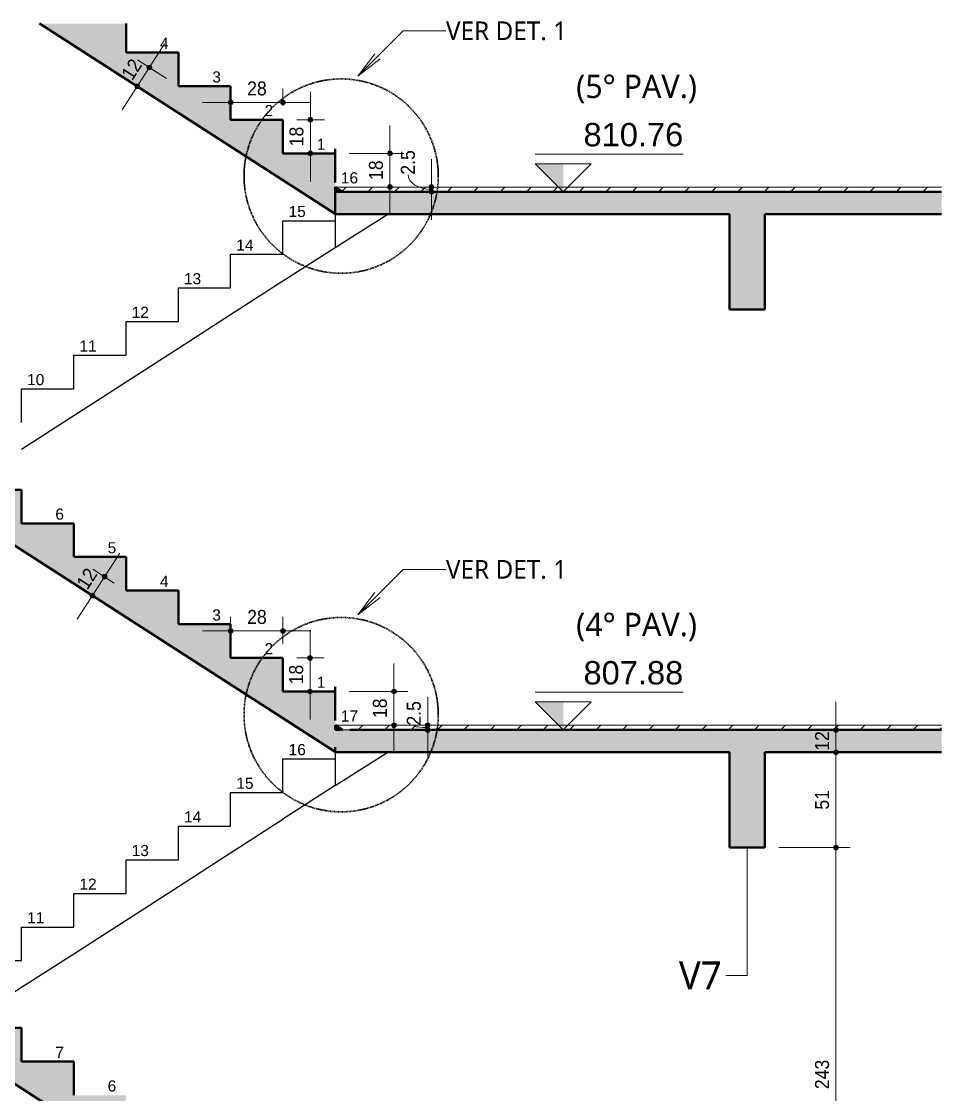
# Model space of a CAD drawing. Extents: x -875 to 3162, y 79010 to 88037.
# Drawn here: x 286 to 778, y 80593 to 81167 of the extents above; entities that cross this region are included whole.
import ezdxf

# ---------------------------------------------------------------- set-up
doc = ezdxf.new("R2010")
doc.units = 0
doc.linetypes.add('Hidden', pattern=[0.714375, 0.47625, -0.238125])
for name, color, linetype, lineweight in [('A-ANNO-DIMS', 7, 'Continuous', 9), ('A-ANNO-DIMS-50', 7, 'Continuous', 9), ('A-DETL-GENF', 7, 'Continuous', 18), ('A-DETL-MEDM', 7, 'Continuous', 50), ('A-FLOR', 7, 'Continuous', 25), ('G-ANNO-DIMS', 7, 'Continuous', 9), ('G-ANNO-TEXT', 7, 'Continuous', 9), ('S-BEAM', 7, 'Continuous', 25), ('S-BEAM-IDEN', 7, 'Continuous', 9), ('S-STRS', 7, 'Continuous', 25), ('S-STRS-ANNO', 7, 'Continuous', 18)]:
    doc.layers.add(name, color=color, linetype=linetype, lineweight=lineweight)
doc.layers.add('A-DETL', color=7, linetype='Continuous', lineweight=18, true_color=0x00a600)
doc.styles.add('Arial', font='arial.ttf', dxfattribs={"height": 5.953125})
doc.styles.add('Arial_1', font='arial.ttf', dxfattribs={"width": 0.9, "height": 7.5})
doc.styles.add('Arial_2', font='arial.ttf', dxfattribs={"height": 12.5})
doc.styles.add('Gadugi', font='gadugi.ttf', dxfattribs={"height": 12.5})
doc.styles.add('Gadugi_1', font='gadugi.ttf', dxfattribs={"height": 15})
doc.styles.add('Gadugi_2', font='gadugi.ttf', dxfattribs={"height": 10})
doc.dimstyles.new('PED_1_5mm_ESQ', dxfattribs={"dimscale": 30.48, "dimtxt": 7.651945, "dimasz": 0.328084, "dimexe": 0.246063, "dimexo": 0.246063, "dimgap": 0.049213, "dimtad": 1, "dimdec": 1, "dimrnd": 0.5, "dimdsep": 46, "dimtxsty": 'Arial_1', "dimblk1": 'DOTSMALL', "dimblk2": 'DOTSMALL', "dimsah": 1, "dimcen": 0.09, "dimdle": 0.492126, "dimazin": 0, "dimtfac": 1, "dimtdec": 4, "dimtix": 1, "dimtmove": 0, "dimatfit": 3, "dimfxl": 1, "dimtvp": 1, "dimtolj": 1, "dimtzin": 0, "dimarcsym": 2})
doc.dimstyles.new('PED_1_5mm_ESQ_1', dxfattribs={"dimscale": 30.48, "dimtxt": 7.651945, "dimasz": 0.328084, "dimexe": 0.246063, "dimexo": 0.246063, "dimgap": 0.049213, "dimtad": 1, "dimdec": 1, "dimrnd": 0.5, "dimdsep": 46, "dimtxsty": 'Arial_1', "dimblk1": 'DOTSMALL', "dimblk2": 'DOTSMALL', "dimsah": 1, "dimcen": 0.09, "dimdle": 0.492126, "dimazin": 0, "dimtfac": 1, "dimtdec": 4, "dimtix": 1, "dimtmove": 1, "dimatfit": 3, "dimfxl": 1, "dimtvp": 1, "dimtolj": 1, "dimtzin": 0, "dimarcsym": 2})
pattern_1 = [(45, (401.335, 83523.502), (-7.071068, 7.071068), [])]

# ---------------------------------------------------------------- blocks, each defined once
blk = doc.blocks.new('PED_COMPL_ESC_TRIANGULO_BAIXO_R00_2019 - 01-3741892-CT A 003 - CORTE D_1 ESCADA TÉRREO A 5PAV')
at = {"layer": 'S-BEAM'}
for p, q in [((-411.88, 80182), (-411.88, 80164.2)), ((-411.88, 80164.2), (-383.77, 80182))]:
    blk.add_line(p, q, dxfattribs=at)
blk = doc.blocks.new('PED_COMPL_ESC_TRIANGULO_CIMA_R00_2019 - 01-V8-CT A 003 - CORTE D_1 ESCADA TÉRREO A 5PAV')
at = {"layer": 'S-BEAM', "true_color": 0xa6a6a6}
blk.add_hatch(color=253, dxfattribs=at).paths.add_polyline_path([(-411.87, 80788), (-407.98, 80788), (-411.88, 80790.5), (-411.88, 80788)], flags=0)
at = {"layer": 'S-BEAM', "lineweight": 50}
for p, q in [((-411.88, 80790.5), (-411.88, 80788)), ((-411.88, 80788), (-407.98, 80788)), ((-407.98, 80788), (-411.87, 80790.49))]:
    blk.add_line(p, q, dxfattribs=at)
blk = doc.blocks.new('PED_COMPL_ESC_TRIANGULO_BAIXO_R00_2019 - 01-V9-CT A 003 - CORTE D_1 ESCADA TÉRREO A 5PAV')
at = {"layer": 'S-BEAM'}
for p, q in [((-411.88, 81064), (-411.88, 81046.2)), ((-411.88, 81046.2), (-383.77, 81064))]:
    blk.add_line(p, q, dxfattribs=at)
blk = doc.blocks.new('PED_COMPL_ESC_TRIANGULO_CIMA_R00_2019 - 01-V10-CT A 003 - CORTE D_1 ESCADA TÉRREO A 5PAV')
at = {"layer": 'S-BEAM', "true_color": 0xa6a6a6}
blk.add_hatch(color=253, dxfattribs=at).paths.add_polyline_path([(-407.98, 81076), (-411.88, 81078.5), (-411.87, 81076), (-407.99, 81076)], flags=0)
at = {"layer": 'S-BEAM', "lineweight": 50}
for p, q in [((-411.88, 81078.5), (-411.88, 81076)), ((-411.88, 81076), (-407.98, 81076)), ((-407.98, 81076), (-411.87, 81078.5))]:
    blk.add_line(p, q, dxfattribs=at)
blk = doc.blocks.new('Elevações de ponto - SIMBOLO DE NÍVEL-CORTE-2219088-CT A 003 - CORTE D_1 ESCADA TÉRREO A 5PAV')
at = {"layer": 'G-ANNO-DIMS'}
blk.add_hatch(color=256, dxfattribs=at).paths.add_polyline_path([(-288.29, 79165), (-288.29, 79150), (-303.29, 79165)], flags=0)
for p, q in [((-224.1, 79170.1), (-303.29, 79170.1)), ((-288.29, 79150), (-303.29, 79165)), ((-303.29, 79165), (-273.29, 79165)), ((-273.29, 79165), (-288.29, 79150))]:
    blk.add_line(p, q, dxfattribs=at)
blk = doc.blocks.new('DIMBLOCK89-CT A 003 - CORTE D_1 ESCADA TÉRREO A 5PAV')
at = {"layer": 'A-ANNO-DIMS-50', "transparency": 16777216}
h = blk.add_hatch(color=256, dxfattribs=at)
edge = h.paths.add_edge_path(flags=0)
edge.add_arc((503.18, 80790.5), 1.25, 0, 360)
h = blk.add_hatch(color=256, dxfattribs=at)
edge = h.paths.add_edge_path(flags=0)
edge.add_arc((503.18, 80788), 1.25, 0, 360)
for p, q in [((503.18, 80805.5), (503.18, 80773)), ((497.45, 80790.5), (510.68, 80790.5)), ((503.18, 80790.5), (497.45, 80790.5)), ((497.45, 80788), (510.68, 80788)), ((503.18, 80788), (497.45, 80788))]:
    blk.add_line(p, q, dxfattribs=at)
for centre in [(503.18, 80790.5), (503.18, 80788)]:
    blk.add_circle(centre, 1.25, dxfattribs=at)
blk.add_ellipse((503.18, 80790.29), major_axis=(7.39, 0), ratio=0.141382, start_param=3.141593, end_param=4.712389, dxfattribs=at)
at = {"layer": 'A-ANNO-DIMS-50', "color": 0, "transparency": 16777216, "insert": (491.94, 80790.29), "char_height": 7.5, "width": 15.5393, "attachment_point": 1, "rotation": 90, "line_spacing_factor": 0.941778, "style": 'Arial_1'}
blk.add_mtext('2.5', dxfattribs=at)
blk = doc.blocks.new('_DotSmall')
at = {"color": 0, "linetype": 'ByBlock', "const_width": 0.5}
blk.add_lwpolyline([(-0.0625, 0, 1), (0.0625, 0, 1)], format="xyb", close=True, dxfattribs=at)
blk = doc.blocks.new('DIMBLOCK90-CT A 003 - CORTE D_1 ESCADA TÉRREO A 5PAV')
at = {"layer": 'A-ANNO-DIMS-50', "transparency": 16777216}
h = blk.add_hatch(color=256, dxfattribs=at)
edge = h.paths.add_edge_path(flags=0)
edge.add_arc((485.02, 80808.55), 1.25, 0, 360)
h = blk.add_hatch(color=256, dxfattribs=at)
edge = h.paths.add_edge_path(flags=0)
edge.add_arc((485.02, 80790.5), 1.25, 0, 360)
for p, q in [((485.02, 80823.55), (485.02, 80775.5)), ((461.16, 80808.55), (492.52, 80808.55)), ((485.02, 80808.55), (461.16, 80808.55)), ((479.29, 80790.5), (492.52, 80790.5)), ((485.02, 80790.5), (479.29, 80790.5))]:
    blk.add_line(p, q, dxfattribs=at)
for centre in [(485.02, 80808.55), (485.02, 80790.5)]:
    blk.add_circle(centre, 1.25, dxfattribs=at)
at = {"layer": 'A-ANNO-DIMS-50', "color": 0, "transparency": 16777216, "insert": (473.79, 80794.34), "char_height": 7.5, "width": 12.4315, "attachment_point": 1, "rotation": 90, "line_spacing_factor": 0.941778, "style": 'Arial_1'}
blk.add_mtext('18', dxfattribs=at)
blk = doc.blocks.new('DIMBLOCK91-CT A 003 - CORTE D_1 ESCADA TÉRREO A 5PAV')
at = {"layer": 'A-ANNO-DIMS-50', "transparency": 16777216}
h = blk.add_hatch(color=256, dxfattribs=at)
edge = h.paths.add_edge_path(flags=0)
edge.add_arc((440.2, 80826.54), 1.25, 0, 360)
h = blk.add_hatch(color=256, dxfattribs=at)
edge = h.paths.add_edge_path(flags=0)
edge.add_arc((440.2, 80808.55), 1.25, 0, 360)
for p, q in [((440.2, 80841.54), (440.2, 80793.55)), ((433.16, 80826.54), (447.7, 80826.54)), ((440.2, 80826.54), (433.16, 80826.54)), ((434.46, 80808.55), (447.7, 80808.55)), ((440.2, 80808.55), (434.46, 80808.55))]:
    blk.add_line(p, q, dxfattribs=at)
for centre in [(440.2, 80826.54), (440.2, 80808.55)]:
    blk.add_circle(centre, 1.25, dxfattribs=at)
at = {"layer": 'A-ANNO-DIMS-50', "color": 0, "transparency": 16777216, "insert": (428.96, 80812.37), "char_height": 7.5, "width": 12.4315, "attachment_point": 1, "rotation": 90, "line_spacing_factor": 0.941778, "style": 'Arial_1'}
blk.add_mtext('18', dxfattribs=at)
blk = doc.blocks.new('DIMBLOCK92-CT A 003 - CORTE D_1 ESCADA TÉRREO A 5PAV')
at = {"layer": 'A-ANNO-DIMS-50', "transparency": 16777216}
h = blk.add_hatch(color=256, dxfattribs=at)
edge = h.paths.add_edge_path(flags=0)
edge.add_arc((397.66, 80840.96), 1.25, 0, 360)
h = blk.add_hatch(color=256, dxfattribs=at)
edge = h.paths.add_edge_path(flags=0)
edge.add_arc((425.66, 80840.96), 1.25, 0, 360)
for p, q in [((397.66, 80835.23), (397.66, 80848.46)), ((425.66, 80834.04), (425.66, 80848.46)), ((382.66, 80840.96), (440.66, 80840.96)), ((397.66, 80840.96), (397.66, 80835.23)), ((425.66, 80840.96), (425.66, 80834.04))]:
    blk.add_line(p, q, dxfattribs=at)
for centre in [(397.66, 80840.96), (425.66, 80840.96)]:
    blk.add_circle(centre, 1.25, dxfattribs=at)
at = {"layer": 'A-ANNO-DIMS-50', "color": 0, "transparency": 16777216, "insert": (406.48, 80852.19), "char_height": 7.5, "width": 12.4315, "attachment_point": 1, "line_spacing_factor": 0.941778, "style": 'Arial_1'}
blk.add_mtext('28', dxfattribs=at)
blk = doc.blocks.new('DIMBLOCK93-CT A 003 - CORTE D_1 ESCADA TÉRREO A 5PAV')
at = {"layer": 'A-ANNO-DIMS-50', "transparency": 16777216}
h = blk.add_hatch(color=256, dxfattribs=at)
edge = h.paths.add_edge_path(flags=0)
edge.add_arc((482.89, 81096.5), 1.25, 0, 360)
h = blk.add_hatch(color=256, dxfattribs=at)
edge = h.paths.add_edge_path(flags=0)
edge.add_arc((482.89, 81078.5), 1.25, 0, 360)
for p, q in [((482.89, 81111.5), (482.89, 81063.5)), ((461.16, 81096.5), (490.39, 81096.5)), ((482.89, 81096.5), (461.16, 81096.5)), ((477.16, 81078.5), (490.39, 81078.5)), ((482.89, 81078.5), (477.16, 81078.5))]:
    blk.add_line(p, q, dxfattribs=at)
for centre in [(482.89, 81096.5), (482.89, 81078.5)]:
    blk.add_circle(centre, 1.25, dxfattribs=at)
at = {"layer": 'A-ANNO-DIMS-50', "color": 0, "transparency": 16777216, "insert": (471.66, 81082.32), "char_height": 7.5, "width": 12.4315, "attachment_point": 1, "rotation": 90, "line_spacing_factor": 0.941778, "style": 'Arial_1'}
blk.add_mtext('18', dxfattribs=at)
blk = doc.blocks.new('DIMBLOCK94-CT A 003 - CORTE D_1 ESCADA TÉRREO A 5PAV')
at = {"layer": 'A-ANNO-DIMS-50', "transparency": 16777216}
h = blk.add_hatch(color=256, dxfattribs=at)
edge = h.paths.add_edge_path(flags=0)
edge.add_arc((440.34, 81114.5), 1.25, 0, 360)
h = blk.add_hatch(color=256, dxfattribs=at)
edge = h.paths.add_edge_path(flags=0)
edge.add_arc((440.34, 81096.5), 1.25, 0, 360)
for p, q in [((440.34, 81129.5), (440.34, 81081.5)), ((433.16, 81114.5), (447.84, 81114.5)), ((440.34, 81114.5), (433.16, 81114.5)), ((434.61, 81096.5), (447.84, 81096.5)), ((440.34, 81096.5), (434.61, 81096.5))]:
    blk.add_line(p, q, dxfattribs=at)
for centre in [(440.34, 81114.5), (440.34, 81096.5)]:
    blk.add_circle(centre, 1.25, dxfattribs=at)
at = {"layer": 'A-ANNO-DIMS-50', "color": 0, "transparency": 16777216, "insert": (429.1, 81100.32), "char_height": 7.5, "width": 12.4315, "attachment_point": 1, "rotation": 90, "line_spacing_factor": 0.941778, "style": 'Arial_1'}
blk.add_mtext('18', dxfattribs=at)
blk = doc.blocks.new('DIMBLOCK95-CT A 003 - CORTE D_1 ESCADA TÉRREO A 5PAV')
at = {"layer": 'A-ANNO-DIMS-50', "transparency": 16777216}
h = blk.add_hatch(color=256, dxfattribs=at)
edge = h.paths.add_edge_path(flags=0)
edge.add_arc((397.66, 81123.83), 1.25, 0, 360)
h = blk.add_hatch(color=256, dxfattribs=at)
edge = h.paths.add_edge_path(flags=0)
edge.add_arc((425.66, 81123.83), 1.25, 0, 360)
for p, q in [((397.66, 81118.1), (397.66, 81131.33)), ((425.66, 81122), (425.66, 81131.33)), ((382.66, 81123.83), (440.66, 81123.83)), ((397.66, 81123.83), (397.66, 81118.1)), ((425.66, 81123.83), (425.66, 81122))]:
    blk.add_line(p, q, dxfattribs=at)
for centre in [(397.66, 81123.83), (425.66, 81123.83)]:
    blk.add_circle(centre, 1.25, dxfattribs=at)
at = {"layer": 'A-ANNO-DIMS-50', "color": 0, "transparency": 16777216, "insert": (406.48, 81135.07), "char_height": 7.5, "width": 12.4315, "attachment_point": 1, "line_spacing_factor": 0.941778, "style": 'Arial_1'}
blk.add_mtext('28', dxfattribs=at)
blk = doc.blocks.new('DIMBLOCK100-CT A 003 - CORTE D_1 ESCADA TÉRREO A 5PAV')
at = {"layer": 'A-ANNO-DIMS-50', "transparency": 16777216}
h = blk.add_hatch(color=256, dxfattribs=at)
edge = h.paths.add_edge_path(flags=0)
edge.add_arc((721.71, 80725), 1.25, 0, 360)
h = blk.add_hatch(color=256, dxfattribs=at)
edge = h.paths.add_edge_path(flags=0)
edge.add_arc((721.71, 80482), 1.25, 0, 360)
for p, q in [((691.16, 80725), (729.21, 80725)), ((721.71, 80725), (691.16, 80725)), ((721.71, 80482), (721.71, 80725)), ((727.45, 80482), (714.21, 80482)), ((721.71, 80482), (727.45, 80482))]:
    blk.add_line(p, q, dxfattribs=at)
for centre in [(721.71, 80725), (721.71, 80482)]:
    blk.add_circle(centre, 1.25, dxfattribs=at)
at = {"layer": 'A-ANNO-DIMS-50', "color": 0, "transparency": 16777216, "insert": (710.48, 80595.73), "char_height": 7.5, "width": 18.6472, "attachment_point": 1, "rotation": 90, "line_spacing_factor": 0.941778, "style": 'Arial_1'}
blk.add_mtext('243', dxfattribs=at)
blk = doc.blocks.new('DIMBLOCK101-CT A 003 - CORTE D_1 ESCADA TÉRREO A 5PAV')
at = {"layer": 'A-ANNO-DIMS-50', "transparency": 16777216}
h = blk.add_hatch(color=256, dxfattribs=at)
edge = h.paths.add_edge_path(flags=0)
edge.add_arc((721.71, 80776), 1.25, 0, 360)
h = blk.add_hatch(color=256, dxfattribs=at)
edge = h.paths.add_edge_path(flags=0)
edge.add_arc((721.71, 80725), 1.25, 0, 360)
for p, q in [((727.45, 80776), (714.21, 80776)), ((721.71, 80725), (721.71, 80776)), ((721.71, 80776), (727.45, 80776)), ((691.16, 80725), (729.21, 80725)), ((721.71, 80725), (691.16, 80725))]:
    blk.add_line(p, q, dxfattribs=at)
for centre in [(721.71, 80776), (721.71, 80725)]:
    blk.add_circle(centre, 1.25, dxfattribs=at)
at = {"layer": 'A-ANNO-DIMS-50', "color": 0, "transparency": 16777216, "insert": (710.48, 80745.32), "char_height": 7.5, "width": 12.4315, "attachment_point": 1, "rotation": 90, "line_spacing_factor": 0.941778, "style": 'Arial_1'}
blk.add_mtext('51', dxfattribs=at)
blk = doc.blocks.new('DIMBLOCK102-CT A 003 - CORTE D_1 ESCADA TÉRREO A 5PAV')
at = {"layer": 'A-ANNO-DIMS-50', "transparency": 16777216}
h = blk.add_hatch(color=256, dxfattribs=at)
edge = h.paths.add_edge_path(flags=0)
edge.add_arc((721.71, 80788), 1.25, 0, 360)
h = blk.add_hatch(color=256, dxfattribs=at)
edge = h.paths.add_edge_path(flags=0)
edge.add_arc((721.71, 80776), 1.25, 0, 360)
for p, q in [((721.71, 80776), (721.71, 80803)), ((727.45, 80788), (714.21, 80788)), ((721.71, 80788), (727.45, 80788)), ((727.45, 80776), (714.21, 80776)), ((721.71, 80776), (727.45, 80776))]:
    blk.add_line(p, q, dxfattribs=at)
for centre in [(721.71, 80788), (721.71, 80776)]:
    blk.add_circle(centre, 1.25, dxfattribs=at)
at = {"layer": 'A-ANNO-DIMS-50', "color": 0, "transparency": 16777216, "insert": (710.48, 80776.82), "char_height": 7.5, "width": 12.4315, "attachment_point": 1, "rotation": 90, "line_spacing_factor": 0.941778, "style": 'Arial_1'}
blk.add_mtext('12', dxfattribs=at)
blk = doc.blocks.new('DIMBLOCK105-CT A 003 - CORTE D_1 ESCADA TÉRREO A 5PAV')
at = {"layer": 'A-ANNO-DIMS-50', "transparency": 16777216}
h = blk.add_hatch(color=256, dxfattribs=at)
edge = h.paths.add_edge_path(flags=0)
edge.add_arc((505.14, 81078.5), 1.25, 0, 360)
h = blk.add_hatch(color=256, dxfattribs=at)
edge = h.paths.add_edge_path(flags=0)
edge.add_arc((505.14, 81076), 1.25, 0, 360)
for p, q in [((505.14, 81093.5), (505.14, 81061)), ((499.4, 81078.5), (512.64, 81078.5)), ((505.14, 81078.5), (499.4, 81078.5)), ((499.4, 81076), (512.64, 81076)), ((505.14, 81076), (499.4, 81076))]:
    blk.add_line(p, q, dxfattribs=at)
for centre in [(505.14, 81078.5), (505.14, 81076)]:
    blk.add_circle(centre, 1.25, dxfattribs=at)
blk.add_ellipse((505.14, 81085.14), major_axis=(12.53, 0), ratio=0.629446, start_param=3.141593, end_param=4.712389, dxfattribs=at)
at = {"layer": 'A-ANNO-DIMS-50', "color": 0, "transparency": 16777216, "insert": (488.76, 81085.14), "char_height": 7.5, "width": 15.5393, "attachment_point": 1, "rotation": 90, "line_spacing_factor": 0.941778, "style": 'Arial_1'}
blk.add_mtext('2.5', dxfattribs=at)
blk = doc.blocks.new('DIMBLOCK119-CT A 003 - CORTE D_1 ESCADA TÉRREO A 5PAV')
at = {"layer": 'A-ANNO-DIMS-50', "transparency": 16777216}
h = blk.add_hatch(color=256, dxfattribs=at)
edge = h.paths.add_edge_path(flags=0)
edge.add_arc((330.15, 80869.94), 1.25, 0, 360)
h = blk.add_hatch(color=256, dxfattribs=at)
edge = h.paths.add_edge_path(flags=0)
edge.add_arc((323.66, 80859.84), 1.25, 0, 360)
for p, q in [((315.55, 80847.23), (338.26, 80882.56)), ((335.35, 80866.59), (323.84, 80873.99)), ((330.15, 80869.94), (335.35, 80866.59)), ((328.48, 80856.74), (317.35, 80863.9)), ((323.66, 80859.84), (328.48, 80856.74))]:
    blk.add_line(p, q, dxfattribs=at)
for centre in [(330.15, 80869.94), (323.66, 80859.84)]:
    blk.add_circle(centre, 1.25, dxfattribs=at)
at = {"layer": 'A-ANNO-DIMS-50', "color": 0, "transparency": 16777216, "insert": (314.65, 80866.61), "char_height": 7.5, "width": 12.4315, "attachment_point": 1, "rotation": 57.26921, "line_spacing_factor": 0.941778, "style": 'Arial_1'}
blk.add_mtext('12', dxfattribs=at)
blk = doc.blocks.new('DIMBLOCK121-CT A 003 - CORTE D_1 ESCADA TÉRREO A 5PAV')
at = {"layer": 'A-ANNO-DIMS-50', "transparency": 16777216}
h = blk.add_hatch(color=256, dxfattribs=at)
edge = h.paths.add_edge_path(flags=0)
edge.add_arc((354.12, 81142.49), 1.25, 0, 360)
h = blk.add_hatch(color=256, dxfattribs=at)
edge = h.paths.add_edge_path(flags=0)
edge.add_arc((347.63, 81132.4), 1.25, 0, 360)
for p, q in [((339.52, 81119.78), (362.24, 81155.11)), ((363.35, 81136.56), (347.81, 81146.55)), ((354.12, 81142.49), (363.35, 81136.56)), ((352.46, 81129.3), (341.33, 81136.45)), ((347.63, 81132.4), (352.46, 81129.3))]:
    blk.add_line(p, q, dxfattribs=at)
for centre in [(354.12, 81142.49), (347.63, 81132.4)]:
    blk.add_circle(centre, 1.25, dxfattribs=at)
at = {"layer": 'A-ANNO-DIMS-50', "color": 0, "transparency": 16777216, "insert": (338.63, 81139.16), "char_height": 7.5, "width": 12.4315, "attachment_point": 1, "rotation": 57.26477, "line_spacing_factor": 0.941778, "style": 'Arial_1'}
blk.add_mtext('12', dxfattribs=at)

msp = doc.modelspace()

# ---------------------------------------------------------------- hatches: boundary and pattern name
at = {"layer": 'A-DETL-GENF', "true_color": 0x808080}
h = msp.add_hatch(dxfattribs=at)
h.set_pattern_fill('FP_1', color=8, style=0, pattern_type=2)
h.set_pattern_definition(pattern_1)
h.paths.add_polyline_path([(664.66, 81076), (778.22, 81076), (778.22, 81078.5), (453.67, 81078.5), (457.56, 81076)], flags=0)
h = msp.add_hatch(dxfattribs=at)
h.set_pattern_fill('FP_1', color=8, style=0, pattern_type=2)
h.set_pattern_definition(pattern_1)
h.paths.add_polyline_path([(664.66, 81076), (457.56, 81076), (457.56, 81076)], flags=0)
h = msp.add_hatch(dxfattribs=at)
h.set_pattern_fill('FP_1', color=8, style=0, pattern_type=2)
h.set_pattern_definition(pattern_1)
h.paths.add_polyline_path([(479.37, 80788), (778.22, 80788), (778.22, 80790.5), (453.67, 80790.5), (457.63, 80788)], flags=0)
h = msp.add_hatch(dxfattribs=at)
h.set_pattern_fill('FP_1', color=8, style=0, pattern_type=2)
h.set_pattern_definition(pattern_1)
h.paths.add_polyline_path([(479.37, 80788), (457.56, 80788), (457.63, 80788)], flags=0)
at = {"layer": 'A-FLOR', "true_color": 0xa6a6a6}
for points in [[(664.66, 81064), (664.66, 81076), (453.66, 81076), (453.66, 81064), (453.87, 81064)], [(778.22, 81064), (778.22, 81076), (683.66, 81076), (683.66, 81064)], [(664.66, 80776), (664.66, 80788), (453.66, 80788), (453.66, 80776), (476.3, 80776)], [(778.22, 80776), (778.22, 80788), (683.66, 80788), (683.66, 80776)]]:
    msp.add_hatch(color=253, dxfattribs=at).paths.add_polyline_path(points, flags=0)
at = {"layer": 'S-BEAM', "true_color": 0xa6a6a6}
for points in [[(664.66, 81013), (683.66, 81013), (683.66, 81076), (664.66, 81076), (664.66, 81064)], [(664.66, 80725), (683.66, 80725), (683.66, 80788), (664.66, 80788), (664.66, 80776)]]:
    msp.add_hatch(color=253, dxfattribs=at).paths.add_polyline_path(points, flags=0)
at = {"layer": 'S-STRS', "true_color": 0xa6a6a6}
for points in [[(453.66, 81064.24), (453.66, 81096.5), (425.66, 81096.5), (425.66, 81114.5), (397.66, 81114.5), (397.66, 81132.5), (369.66, 81132.5), (369.66, 81150.5), (341.66, 81150.5), (341.66, 81166.04), (295.31, 81166.04), (384.49, 81108.7)], [(453.66, 80776.29), (453.66, 80808.55), (425.66, 80808.55), (425.66, 80826.54), (397.66, 80826.54), (397.66, 80844.54), (369.66, 80844.54), (369.66, 80862.54), (341.66, 80862.54), (341.66, 80880.53), (313.66, 80880.53), (313.66, 80898.53), (285.66, 80898.53), (285.66, 80916.53), (257.66, 80916.53), (257.66, 80902.26), (384.49, 80820.74)], [(481.66, 80470.23), (481.66, 80502.5), (453.66, 80502.5), (453.66, 80520.5), (425.66, 80520.5), (425.66, 80538.5), (397.66, 80538.5), (397.66, 80556.5), (369.66, 80556.5), (369.66, 80574.5), (341.66, 80574.5), (341.66, 80592.5), (313.66, 80592.5), (313.66, 80610.5), (285.66, 80610.5), (285.66, 80628.5), (257.66, 80628.5), (257.66, 80614.23), (384.49, 80532.7)]]:
    msp.add_hatch(color=253, dxfattribs=at).paths.add_polyline_path(points, flags=0)

# ---------------------------------------------------------------- linework, layer by layer
at = {"layer": 'A-DETL', "color": 7}
for p, q in [((778.22, 81078.5), (453.67, 81078.5)), ((453.67, 81078.5), (457.56, 81076)), ((457.56, 81076), (778.22, 81076)), ((778.22, 80790.5), (453.67, 80790.5)), ((453.67, 80790.5), (457.56, 80788)), ((457.56, 80788), (778.22, 80788))]:
    msp.add_line(p, q, dxfattribs=at)
at = {"layer": 'A-DETL', "color": 1, "linetype": 'Hidden', "lineweight": 35, "true_color": 0xff0000}
for centre in [(456.81, 81084.38), (456.81, 80796.14)]:
    msp.add_circle(centre, 52, dxfattribs=at)
at = {"layer": 'A-DETL-MEDM'}
for p, q in [((453.66, 81099), (453.66, 81081)), ((461.44, 81076), (664.66, 81076)), ((453.66, 81066.74), (453.66, 81064)), ((453.66, 80811), (453.66, 80793)), ((461.44, 80788), (664.66, 80788)), ((453.66, 80778.73), (453.66, 80776))]:
    msp.add_line(p, q, dxfattribs=at)
at = {"layer": 'A-FLOR', "lineweight": 50}
for p, q in [((664.66, 81076), (453.66, 81076)), ((453.66, 81076), (453.66, 81064)), ((778.22, 81076), (683.66, 81076)), ((453.66, 81064), (664.66, 81064)), ((683.66, 81064), (778.22, 81064)), ((778.22, 80788), (683.66, 80788)), ((453.66, 80776), (664.66, 80776)), ((683.66, 80776), (778.22, 80776))]:
    msp.add_line(p, q, dxfattribs=at)
at = {"layer": 'G-ANNO-TEXT'}
for p, q in [((465.7, 81137.85), (490.05, 81162.14)), ((490.05, 81162.14), (512.9, 81162.14)), ((465.7, 81137.85), (474.92, 81149.84)), ((465.7, 81137.85), (477.71, 81147.05)), ((465.7, 80849.62), (490.05, 80873.9)), ((490.05, 80873.9), (512.9, 80873.9)), ((465.7, 80849.62), (474.92, 80861.61)), ((465.7, 80849.62), (477.71, 80858.81))]:
    msp.add_line(p, q, dxfattribs=at)
at = {"layer": 'S-BEAM', "lineweight": 50}
for p, q in [((683.66, 81076), (664.66, 81076)), ((664.66, 81064), (664.66, 81013)), ((683.66, 81013), (683.66, 81064)), ((664.66, 81013), (683.66, 81013)), ((683.66, 80788), (664.66, 80788)), ((664.66, 80776), (664.66, 80725)), ((683.66, 80725), (683.66, 80776)), ((664.66, 80725), (683.66, 80725))]:
    msp.add_line(p, q, dxfattribs=at)
at = {"layer": 'S-BEAM-IDEN'}
for p, q in [((674.16, 80725), (674.16, 80656.53)), ((674.16, 80656.53), (662.79, 80656.53))]:
    msp.add_line(p, q, dxfattribs=at)
at = {"layer": 'S-STRS', "lineweight": 50}
for p, q in [((295.31, 81166.04), (453.66, 81064.24)), ((341.66, 81150.5), (341.66, 81166.04)), ((369.66, 81150.5), (341.66, 81150.5)), ((369.66, 81132.5), (369.66, 81150.5)), ((397.66, 81132.5), (369.66, 81132.5)), ((397.66, 81114.5), (397.66, 81132.5)), ((425.66, 81114.5), (397.66, 81114.5)), ((425.66, 81096.5), (425.66, 81114.5)), ((453.66, 81096.5), (425.66, 81096.5)), ((285.66, 80916.53), (257.66, 80916.53)), ((285.66, 80898.53), (285.66, 80916.53)), ((257.66, 80902.26), (453.66, 80776.29)), ((313.66, 80898.53), (285.66, 80898.53)), ((313.66, 80880.53), (313.66, 80898.53)), ((341.66, 80880.53), (313.66, 80880.53)), ((341.66, 80862.54), (341.66, 80880.53)), ((369.66, 80862.54), (341.66, 80862.54)), ((369.66, 80844.54), (369.66, 80862.54)), ((397.66, 80844.54), (369.66, 80844.54)), ((397.66, 80826.54), (397.66, 80844.54)), ((425.66, 80826.54), (397.66, 80826.54)), ((425.66, 80808.55), (425.66, 80826.54)), ((453.66, 80808.55), (425.66, 80808.55)), ((285.66, 80628.5), (257.66, 80628.5)), ((285.66, 80610.5), (285.66, 80628.5)), ((257.66, 80614.23), (481.66, 80470.23)), ((313.66, 80610.5), (285.66, 80610.5)), ((313.66, 80592.5), (313.66, 80610.5))]:
    msp.add_line(p, q, dxfattribs=at)
at = {"layer": 'S-STRS'}
for p, q in [((425.66, 81060.5), (453.66, 81060.5)), ((425.66, 81042.51), (425.66, 81060.5)), ((425.66, 81028.24), (453.66, 81046.24)), ((397.66, 81042.51), (425.66, 81042.51)), ((397.66, 81024.51), (397.66, 81042.51)), ((397.66, 81010.25), (425.66, 81028.24)), ((369.66, 81024.51), (397.66, 81024.51)), ((369.66, 81006.51), (369.66, 81024.51)), ((369.66, 80992.25), (397.66, 81010.25)), ((341.66, 81006.51), (369.66, 81006.51)), ((341.66, 80988.52), (341.66, 81006.51)), ((313.66, 80988.52), (341.66, 80988.52)), ((313.66, 80970.52), (313.66, 80988.52)), ((341.66, 80974.25), (369.66, 80992.25)), ((285.66, 80970.52), (313.66, 80970.52)), ((285.66, 80952.52), (285.66, 80970.52)), ((313.66, 80956.25), (341.66, 80974.25)), ((285.66, 80938.26), (313.66, 80956.25)), ((425.66, 80772.5), (453.66, 80772.5)), ((425.66, 80754.5), (425.66, 80772.5)), ((453.66, 80758.23), (425.66, 80740.23)), ((397.66, 80754.5), (425.66, 80754.5)), ((397.66, 80736.5), (397.66, 80754.5)), ((397.66, 80722.23), (425.66, 80740.23)), ((369.66, 80736.5), (397.66, 80736.5)), ((369.66, 80718.5), (369.66, 80736.5)), ((341.66, 80718.5), (369.66, 80718.5)), ((341.66, 80700.5), (341.66, 80718.5)), ((369.66, 80704.23), (397.66, 80722.23)), ((313.66, 80700.5), (341.66, 80700.5)), ((313.66, 80682.5), (313.66, 80700.5)), ((341.66, 80686.23), (369.66, 80704.23)), ((285.66, 80682.5), (313.66, 80682.5)), ((285.66, 80664.5), (285.66, 80682.5)), ((313.66, 80668.23), (341.66, 80686.23)), ((285.66, 80650.23), (313.66, 80668.23)), ((261.19, 80664.5), (285.66, 80664.5)), ((261.19, 80634.5), (285.66, 80650.23))]:
    msp.add_line(p, q, dxfattribs=at)

# ---------------------------------------------------------------- block references
at = {"layer": 'G-ANNO-DIMS'}
for p in [(863.99, 1926), (863.99, 1638)]:
    msp.add_blockref('Elevações de ponto - SIMBOLO DE NÍVEL-CORTE-2219088-CT A 003 - CORTE D_1 ESCADA TÉRREO A 5PAV', p, dxfattribs=at)
at = {"layer": 'S-BEAM'}
for name, p in [('PED_COMPL_ESC_TRIANGULO_CIMA_R00_2019 - 01-V10-CT A 003 - CORTE D_1 ESCADA TÉRREO A 5PAV', (865.54, 0)), ('PED_COMPL_ESC_TRIANGULO_BAIXO_R00_2019 - 01-V9-CT A 003 - CORTE D_1 ESCADA TÉRREO A 5PAV', (865.54, 0)), ('PED_COMPL_ESC_TRIANGULO_CIMA_R00_2019 - 01-V8-CT A 003 - CORTE D_1 ESCADA TÉRREO A 5PAV', (865.54, 0)), ('PED_COMPL_ESC_TRIANGULO_BAIXO_R00_2019 - 01-3741892-CT A 003 - CORTE D_1 ESCADA TÉRREO A 5PAV', (865.54, 594))]:
    msp.add_blockref(name, p, dxfattribs=at)

# ---------------------------------------------------------------- texts
at = {"layer": 'G-ANNO-DIMS', "char_height": 12.5, "width": 63.9697, "attachment_point": 1, "line_spacing_factor": 0.941778, "style": 'Arial_2'}
for s, insert in [('810.76', (586.54, 81112.82)), ('807.88', (586.54, 80824.82))]:
    msp.add_mtext(s, dxfattribs=dict(at, insert=insert))
at = {"layer": 'G-ANNO-TEXT', "attachment_point": 1}
for s, insert, char_height, width, style in [('VER DET. 1', (512.9, 81167.14), 10, 82.5738, 'Gadugi_2'), ('(5° PAV.)', (582.61, 81138.66), 12.5, 81.7721, 'Gadugi'), ('VER DET. 1', (512.9, 80878.9), 10, 82.5738, 'Gadugi_2'), ('(4° PAV.)', (582.61, 80850.66), 12.5, 81.7721, 'Gadugi')]:
    msp.add_mtext(s, dxfattribs=dict(at, insert=insert, char_height=char_height, width=width, style=style))
at = {"layer": 'S-BEAM-IDEN', "insert": (637.64, 80664.08), "char_height": 15, "width": 30.0633, "attachment_point": 1, "style": 'Gadugi_1'}
msp.add_mtext('V7', dxfattribs=at)
at = {"layer": 'S-STRS-ANNO', "attachment_point": 1, "line_spacing_factor": 0.941778, "style": 'Arial'}
for s, insert, char_height, width in [('4', (359.8, 81158.42), 5.95, 5.4944), ('3', (387.8, 81140.42), 5.95, 5.4944), ('2', (415.8, 81122.42), 5.95, 5.4944), ('1', (443.8, 81104.42), 5.95, 5.4944), ('16', (456.65, 81086.42), 5.953, 10.9888), ('15', (428.65, 81068.43), 5.953, 10.9888), ('14', (400.65, 81050.43), 5.953, 10.9888), ('13', (372.65, 81032.43), 5.953, 10.9888), ('12', (344.65, 81014.44), 5.953, 10.9888), ('11', (316.65, 80996.44), 5.953, 10.9888), ('10', (288.65, 80978.44), 5.953, 10.9888), ('6', (303.8, 80906.45), 5.95, 5.4944), ('5', (331.8, 80888.46), 5.95, 5.4944), ('4', (359.8, 80870.46), 5.95, 5.4944), ('3', (387.8, 80852.46), 5.95, 5.4944), ('2', (415.8, 80834.47), 5.95, 5.4944), ('1', (443.8, 80816.47), 5.95, 5.4944), ('17', (456.66, 80798.42), 5.953, 10.9888), ('16', (428.66, 80780.42), 5.953, 10.9888), ('15', (400.66, 80762.42), 5.953, 10.9888), ('14', (372.66, 80744.42), 5.953, 10.9888), ('13', (344.66, 80726.42), 5.953, 10.9888), ('12', (316.66, 80708.42), 5.953, 10.9888), ('11', (288.66, 80690.42), 5.953, 10.9888), ('7', (303.8, 80618.42), 5.95, 5.4944), ('6', (331.8, 80600.42), 5.95, 5.4944)]:
    msp.add_mtext(s, dxfattribs=dict(at, insert=insert, char_height=char_height, width=width))

# ---------------------------------------------------------------- dimensions: what is measured, and where the dimension line sits
at = {"layer": 'A-ANNO-DIMS'}
for base, p1, p2, angle, override, picture, middle in [((354.12, 81142.49), (346.15, 81133.35), (369.66, 81132.5), 57.26477, {"dimpost": '<>', "dimfxl": 23.531639}, 'DIMBLOCK121-CT A 003 - CORTE D_1 ESCADA TÉRREO A 5PAV', (346.45, 81140.29)), ((440.34, 81096.5), (425.66, 81114.5), (442.11, 81096.5), 90, {"dimpost": '<>', "dimfxl": 24.379487}, 'DIMBLOCK94-CT A 003 - CORTE D_1 ESCADA TÉRREO A 5PAV', (435.01, 81105.5)), ((482.89, 81078.5), (453.66, 81096.5), (484.66, 81078.5), 90, {"dimpost": '<>', "dimfxl": 35.844788}, 'DIMBLOCK93-CT A 003 - CORTE D_1 ESCADA TÉRREO A 5PAV', (477.56, 81087.5)), ((330.15, 80869.94), (322.17, 80860.8), (341.66, 80862.54), 57.26921, {"dimpost": '<>', "dimfxl": 19.566305}, 'DIMBLOCK119-CT A 003 - CORTE D_1 ESCADA TÉRREO A 5PAV', (322.48, 80867.74)), ((440.2, 80808.55), (425.66, 80826.54), (441.96, 80808.55), 90, {"dimpost": '<>', "dimfxl": 24.281341}, 'DIMBLOCK91-CT A 003 - CORTE D_1 ESCADA TÉRREO A 5PAV', (434.87, 80817.55)), ((485.023, 80790.5), (453.6638, 80808.5469), (486.7907, 80790.5), 90, {"dimpost": '<>', "dimfxl": 37.723835}, 'DIMBLOCK90-CT A 003 - CORTE D_1 ESCADA TÉRREO A 5PAV', (479.6937, 80799.5235)), ((721.71, 80788), (719.95, 80776), (719.95, 80788), 90, {"dimpost": '<>', "dimfxl": 12}, 'DIMBLOCK102-CT A 003 - CORTE D_1 ESCADA TÉRREO A 5PAV', (716.45, 80782)), ((721.71, 80776), (683.66, 80725), (719.95, 80776), 90, {"dimpost": '<>', "dimfxl": 62.589372}, 'DIMBLOCK101-CT A 003 - CORTE D_1 ESCADA TÉRREO A 5PAV', (716.38, 80750.5)), ((721.71, 80725), (719.95, 80482), (683.66, 80725), 90, {"dimpost": '<>', "dimfxl": 245.693772}, 'DIMBLOCK100-CT A 003 - CORTE D_1 ESCADA TÉRREO A 5PAV', (716.38, 80603.5))]:
    dim = msp.add_linear_dim(base=base, p1=p1, p2=p2, angle=angle, dimstyle='PED_1_5mm_ESQ', override=override, dxfattribs=at)
    dim.commit()
    dim.dimension.update_dxf_attribs({"geometry": picture, "text_midpoint": middle})
for base, p1, p2, override, picture, middle in [((425.66, 81123.83), (397.66, 81125.6), (425.66, 81114.5), {"dimpost": '<>', "dimfxl": 30.120202}, 'DIMBLOCK95-CT A 003 - CORTE D_1 ESCADA TÉRREO A 5PAV', (411.66, 81129.16)), ((425.66, 80840.96), (397.66, 80842.73), (425.66, 80826.54), {"dimpost": '<>', "dimfxl": 32.339695}, 'DIMBLOCK92-CT A 003 - CORTE D_1 ESCADA TÉRREO A 5PAV', (411.66, 80846.29))]:
    dim = msp.add_linear_dim(base=base, p1=p1, p2=p2, dimstyle='PED_1_5mm_ESQ', override=override, dxfattribs=at)
    dim.commit()
    dim.dimension.update_dxf_attribs({"geometry": picture, "text_midpoint": middle})
for base, p1, p2, picture, middle in [((505.14, 81076), (506.9, 81078.5), (506.9, 81076), 'DIMBLOCK105-CT A 003 - CORTE D_1 ESCADA TÉRREO A 5PAV', (493.76, 81092.91)), ((503.18, 80788), (504.95, 80790.5), (504.95, 80788), 'DIMBLOCK89-CT A 003 - CORTE D_1 ESCADA TÉRREO A 5PAV', (496.94, 80798.06))]:
    dim = msp.add_linear_dim(base=base, p1=p1, p2=p2, angle=90, dimstyle='PED_1_5mm_ESQ_1', override={"dimpost": '<>', "dimfxl": 2.5}, dxfattribs=at)
    dim.commit()
    dim.dimension.update_dxf_attribs({"geometry": picture, "text_midpoint": middle, "dimtype": 160, "text_rotation": 90})

doc.saveas('drawing.dxf')
